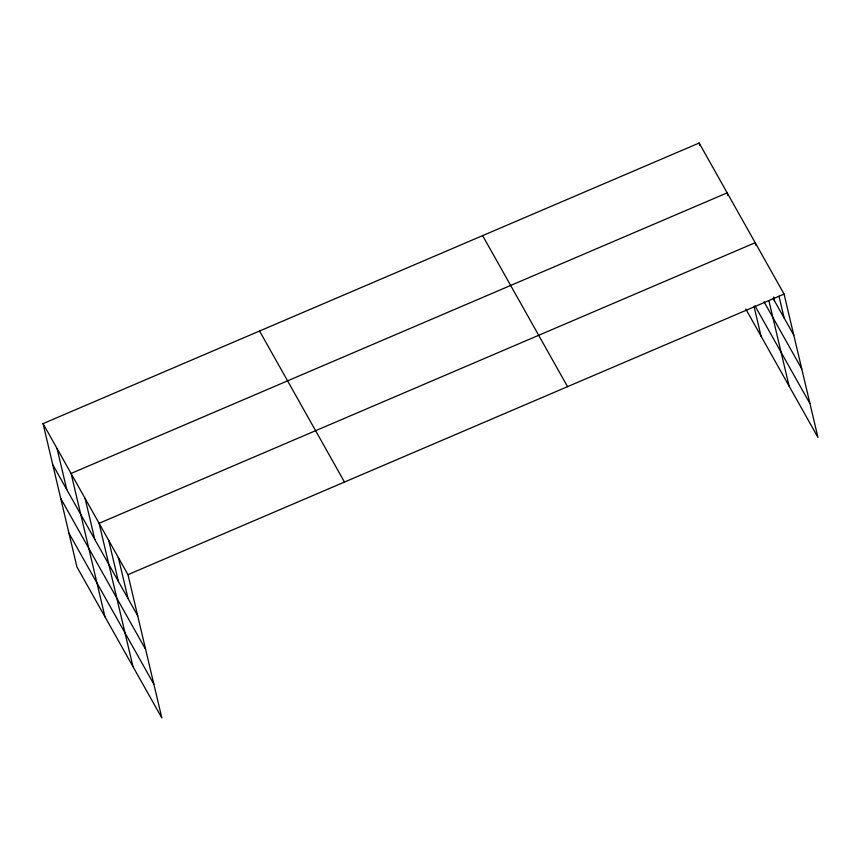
<?xml version="1.0" encoding="UTF-8"?>
<svg xmlns="http://www.w3.org/2000/svg" width="861" height="861" viewBox="0 0 861 861"><rect width="100%" height="100%" fill="white"/><g stroke="black" fill="none" stroke-linecap="round" stroke-linejoin="round"><path stroke-width="1.29" d="M43.05 423.612L127.966 574.653L161.846 717.977L76.93 566.936L43.05 423.612L699.154 143.023L784.07 294.064L817.95 437.388L745.766 309.002M127.966 574.653L784.07 294.064M773.243 298.616L793.777 335.133M763.965 301.662L801.752 368.874M754.989 305.849L809.975 403.648M482.634 235.623L567.56 386.654M259.559 331.022L344.486 482.063M52.758 464.682L137.685 615.723M60.733 498.433L145.66 649.463M68.955 533.196L153.871 684.237M779.001 296.195L784.156 318.021M773.619 297.045L774.534 300.898M755.807 245.277L755.194 242.705L99.101 523.294L132.981 666.618M768.895 300.65L789.074 386.029M727.782 195.436L727.168 192.864L71.076 473.453L104.956 616.777M753.999 306.344L761.049 336.188M699.154 143.023L699.756 145.595M118.344 557.53L128.052 598.61M108.723 540.417L118.431 581.487M85.088 498.379L94.796 539.449M57.063 448.538L66.771 489.608"/></g></svg>
